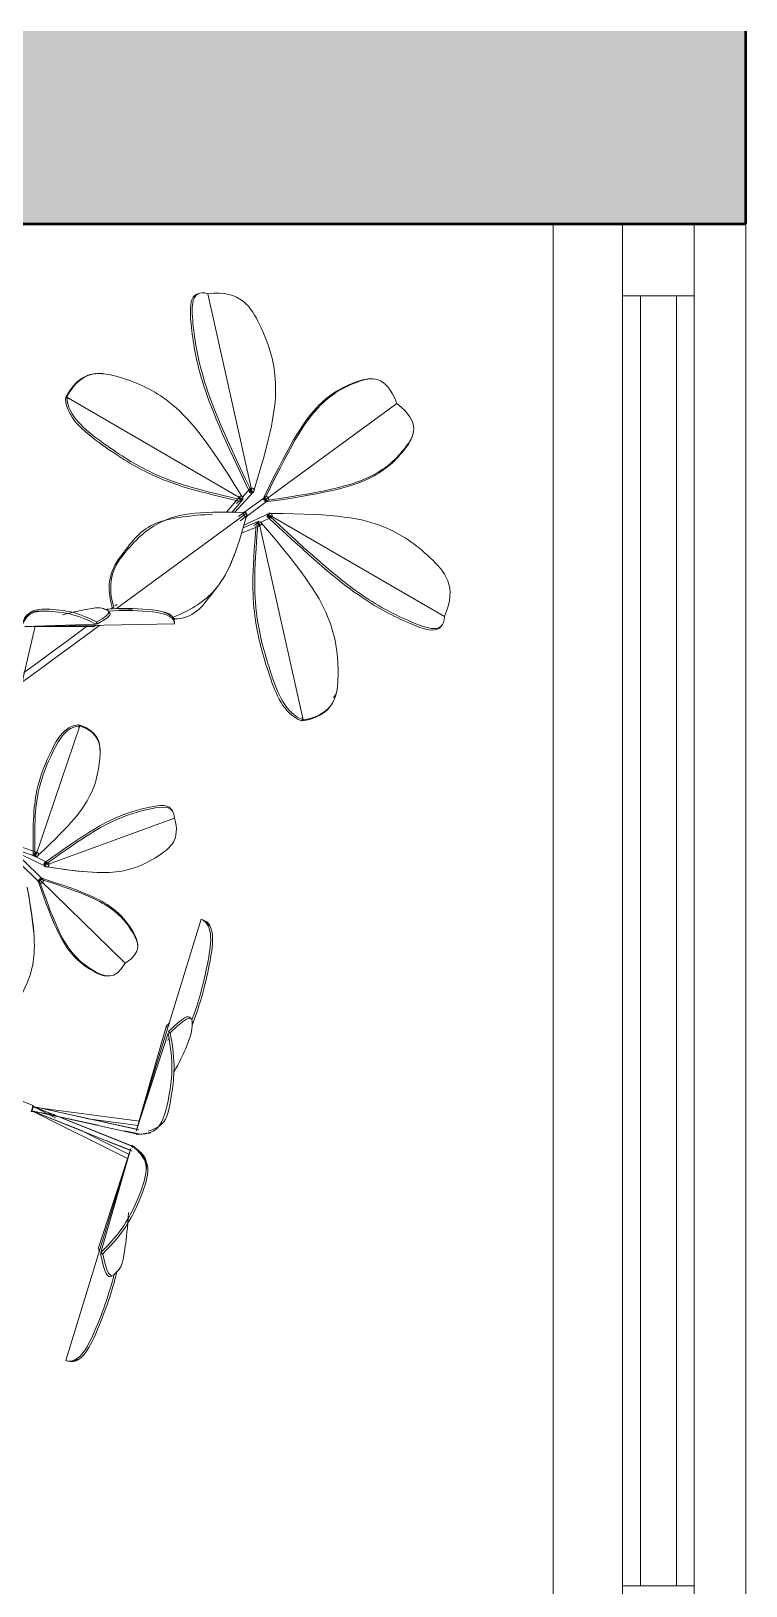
# Model space of a CAD drawing. Header units: inches. Extents: x -956 to 1409, y -1111 to 895.
# Drawn here: x -534.65 to -514.73, y -746.7 to -703.37 of the extents above; entities that cross this region are included whole.
import ezdxf

# ---------------------------------------------------------------- set-up
doc = ezdxf.new("R2010")
doc.units = ezdxf.units.IN
doc.header["$MEASUREMENT"] = 0
for name, color, linetype, lineweight in [('A-GLAZ-CURT', 52, 'Continuous', 9), ('A-GLAZ-CWMG', 51, 'Continuous', 9), ('A-WALL-PATT', 111, 'Continuous', 13), ('I-WALL', 2, 'Continuous', 13), ('L-PLNT', 71, 'Continuous', 9)]:
    doc.layers.add(name, color=color, linetype=linetype, lineweight=lineweight)

# ---------------------------------------------------------------- blocks, each defined once
blk = doc.blocks.new('System Panel - Glazed Centered-4079502-8TH FLOOR TELECOM UNDERFLOOR ROUTING PLAN')
at = {"layer": 'A-GLAZ-CURT', "color": 253, "lineweight": 13}
for p, q in [((17.977, 0.5), (-17.977, 0.5)), ((-17.977, 0.5), (-17.977, -0.5)), ((17.977, -0.5), (17.977, 0.5)), ((-17.977, -0.5), (17.977, -0.5))]:
    blk.add_line(p, q, dxfattribs=at)
blk = doc.blocks.new('Rectangular Mullion - 2_ x 2_ Office Front-3248395-8TH FLOOR TELECOM UNDERFLOOR ROUTING PLAN')
at = {"layer": 'A-GLAZ-CWMG', "color": 53}
for p, q in [((-518.165, -715.494), (-518.165, -746.697)), ((-516.165, -715.494), (-516.165, -746.697))]:
    blk.add_line(p, q, dxfattribs=at)
blk = doc.blocks.new('Rectangular Mullion - 2_ x 2_ Office Front-3574985-8TH FLOOR TELECOM UNDERFLOOR ROUTING PLAN')
at = {"layer": 'A-GLAZ-CWMG', "color": 133, "lineweight": 20}
for p, q in [((-2, 1), (0, 1)), ((-2, -1), (-2, 1)), ((0, 1), (0, -1)), ((0, -1), (-2, -1))]:
    blk.add_line(p, q, dxfattribs=at)
blk = doc.blocks.new('Rectangular Mullion - 2_ x 2_ Office Front-3574983-8TH FLOOR TELECOM UNDERFLOOR ROUTING PLAN')
at = {"layer": 'A-GLAZ-CWMG', "color": 133, "lineweight": 20}
for p, q in [((-1, 1), (1, 1)), ((-1, -1), (-1, 1)), ((1, 1), (1, -1)), ((1, -1), (-1, -1))]:
    blk.add_line(p, q, dxfattribs=at)
blk = doc.blocks.new('Rectangular Mullion - 2_ x 2_ Office Front-3248397-8TH FLOOR TELECOM UNDERFLOOR ROUTING PLAN')
at = {"layer": 'A-GLAZ-CWMG', "color": 53}
for p, q in [((-518.165, -710.744), (-518.165, -715.494)), ((-516.165, -710.744), (-516.165, -715.494))]:
    blk.add_line(p, q, dxfattribs=at)
blk = doc.blocks.new('Plant-Potted 2 - Plant-Potted 2-4433547-8TH FLOOR TELECOM UNDERFLOOR ROUTING PLAN')
at = {"layer": 'L-PLNT', "color": 53}
for p, q in [((11.121, 13.063), (11.069, 13.042)), ((11.38, 13.057), (12.616, 7.521)), ((8.316, 10.832), (8.293, 10.831)), ((15.941, 10.686), (15.896, 10.686)), ((7.447, 10.176), (7.411, 10.133)), ((7.447, 10.175), (12.35, 7.325)), ((7.509, 10.124), (7.462, 10.151)), ((16.644, 9.998), (12.976, 7.313)), ((12.976, 7.312), (16.644, 9.997)), ((17.074, 9.076), (17.088, 9.12)), ((12.256, 7.399), (11.895, 6.969)), ((12.119, 6.956), (12.646, 7.533)), ((12.35, 7.325), (12.248, 7.384)), ((12.561, 7.624), (12.336, 7.377)), ((12.977, 7.39), (12.384, 6.956)), ((12.52, 7.569), (12.571, 7.59)), ((12.554, 7.549), (12.565, 7.5)), ((12.565, 7.5), (12.617, 7.521)), ((12.616, 7.521), (12.59, 7.637)), ((12.608, 7.499), (12.592, 7.572)), ((12.616, 7.521), (12.608, 7.499)), ((12.654, 7.536), (12.662, 7.558)), ((12.95, 7.395), (12.995, 7.396)), ((12.976, 7.313), (13.052, 7.369)), ((13.053, 7.368), (12.976, 7.312)), ((11.621, 6.97), (11.576, 6.969)), ((12.05, 6.962), (12.343, 7.311)), ((12.25, 7.283), (12.179, 7.206)), ((12.373, 6.951), (12.233, 6.848)), ((12.264, 7.278), (12.3, 7.321)), ((12.311, 7.273), (12.347, 7.315)), ((12.315, 7.283), (12.351, 7.326)), ((12.409, 6.962), (12.364, 6.962)), ((13.086, 6.933), (12.384, 6.609)), ((12.453, 6.852), (13.051, 7.29)), ((12.985, 7.351), (12.931, 7.311)), ((12.931, 7.311), (12.976, 7.312)), ((12.976, 7.313), (12.961, 7.269)), ((12.961, 7.269), (13.016, 7.309)), ((13.061, 7.305), (13.047, 7.262)), ((13.114, 6.941), (13.09, 6.94)), ((12.448, 6.929), (8.83, 4.28)), ((8.832, 4.28), (12.448, 6.928)), ((12.282, 6.729), (12.447, 6.85)), ((12.318, 6.384), (12.841, 6.6)), ((12.782, 6.71), (12.359, 6.535)), ((12.371, 6.873), (12.448, 6.929)), ((12.448, 6.928), (12.372, 6.872)), ((12.455, 6.838), (12.469, 6.881)), ((12.65, 6.595), (12.728, 6.631)), ((12.779, 6.666), (12.727, 6.644)), ((12.788, 6.712), (12.736, 6.691)), ((12.799, 6.712), (12.747, 6.691)), ((12.798, 6.712), (14.034, 1.177)), ((12.824, 6.597), (12.798, 6.712)), ((12.842, 6.684), (13.147, 6.825)), ((13.066, 6.909), (13.03, 6.866)), ((13.03, 6.866), (13.101, 6.825)), ((13.107, 6.869), (13.042, 6.907)), ((13.065, 6.908), (17.969, 4.058)), ((13.167, 6.849), (13.065, 6.908)), ((13.117, 6.845), (13.081, 6.802)), ((12.224, 6.084), (12.238, 6.127)), ((8.845, 4.399), (8.796, 4.363)), ((8.258, 3.852), (8.279, 3.909)), ((8.278, 3.909), (8.302, 3.853)), ((8.653, 4.148), (8.629, 4.205)), ((8.726, 4.313), (8.67, 4.271)), ((10.45, 3.856), (10.448, 3.912)), ((10.449, 3.912), (10.449, 3.855)), ((6.109, 1.836), (6.563, 3.795)), ((6.275, 3.787), (8.258, 3.852)), ((6.289, 3.779), (6.483, 3.779)), ((6.511, 3.779), (8.204, 3.781)), ((6.514, 3.787), (10.45, 3.856)), ((8.302, 3.853), (8.258, 3.851)), ((17.861, 3.766), (17.897, 3.809)), ((14.915, 1.785), (14.923, 1.807)), ((7.806, 1.015), (6.573, -2.624)), ((7.806, 1.015), (7.762, 1.04)), ((7.785, 0.969), (7.806, 1.033)), ((7.806, 1.033), (7.806, 1.015)), ((13.983, 1.156), (14.034, 1.177)), ((14.016, 1.199), (14.004, 1.252)), ((8.374, 0.265), (8.374, 0.283)), ((10.443, -1.559), (6.834, -2.876)), ((10.4, -1.373), (10.373, -1.328)), ((6.62, -2.512), (6.12, -2.342)), ((6.146, -2.479), (6.566, -2.622)), ((6.171, -2.571), (6.857, -2.909)), ((6.922, -2.803), (6.463, -2.578)), ((6.51, -2.543), (6.555, -2.569)), ((6.517, -2.596), (6.563, -2.622)), ((6.529, -2.598), (6.574, -2.624)), ((6.573, -2.624), (6.612, -2.51)), ((6.106, -2.786), (6.691, -3.357)), ((6.778, -3.268), (6.198, -2.701)), ((6.883, -2.804), (6.807, -2.832)), ((6.807, -2.832), (6.834, -2.877)), ((6.834, -2.876), (6.946, -2.835)), ((6.864, -2.773), (6.891, -2.818)), ((6.874, -2.918), (6.892, -2.918)), ((6.657, -3.273), (6.702, -3.317)), ((6.698, -3.276), (6.657, -3.273)), ((6.706, -3.363), (6.665, -3.36)), ((6.738, -3.28), (6.693, -3.236)), ((6.693, -3.236), (6.697, -3.277)), ((9.075, -5.598), (6.698, -3.276)), ((6.698, -3.276), (6.772, -3.349)), ((6.698, -3.277), (9.074, -5.599)), ((6.772, -3.35), (6.698, -3.277)), ((6.781, -3.242), (6.785, -3.283)), ((8.574, -3.074), (8.592, -3.073)), ((11.187, -4.377), (9.43, -10.114)), ((11.181, -4.393), (11.187, -4.376)), ((11.187, -4.376), (11.241, -4.393)), ((11.24, -4.393), (11.187, -4.377)), ((6.54, -5.174), (6.541, -5.155)), ((9.421, -5.086), (9.417, -5.045)), ((8.529, -5.954), (8.57, -5.957)), ((10.227, -7.336), (9.451, -10.019)), ((10.913, -7.141), (10.865, -7.103)), ((10.27, -7.548), (9.382, -10.285)), ((10.202, -7.418), (10.214, -7.378)), ((10.214, -7.378), (10.258, -7.374)), ((10.277, -7.706), (10.262, -7.755)), ((10.33, -7.543), (10.27, -7.548)), ((10.283, -7.505), (10.33, -7.543)), ((6.454, -9.726), (6.469, -9.731)), ((6.454, -9.728), (6.469, -9.732)), ((6.492, -9.658), (6.469, -9.732)), ((6.469, -9.73), (7.094, -9.813)), ((6.469, -9.732), (6.469, -9.731)), ((6.473, -9.717), (9.152, -11.051)), ((6.473, -9.717), (9.417, -10.363)), ((6.473, -9.718), (8.316, -10.114)), ((6.474, -9.716), (7.906, -10.285)), ((6.474, -9.717), (9.271, -10.84)), ((6.478, -9.653), (6.492, -9.658)), ((6.515, -9.582), (6.493, -9.657)), ((6.515, -9.581), (6.5, -9.576)), ((6.5, -9.577), (6.515, -9.582)), ((6.5, -9.627), (6.515, -9.581)), ((9.472, -10.004), (6.506, -9.611)), ((7.134, -9.908), (6.51, -9.597)), ((9.308, -10.721), (6.51, -9.597)), ((9.303, -10.707), (6.51, -9.597)), ((9.454, -10.243), (6.51, -9.598)), ((7.994, -9.918), (6.51, -9.598)), ((6.515, -9.581), (6.515, -9.582)), ((7.976, -9.93), (9.434, -10.123)), ((9.402, -10.221), (8.119, -9.945)), ((9.186, -10.931), (7.827, -10.254)), ((9.052, -10.273), (9.413, -10.35)), ((9.375, -10.357), (9.436, -10.352)), ((9.381, -10.37), (9.441, -10.365)), ((9.449, -10.028), (9.384, -10.252)), ((9.386, -10.363), (9.447, -10.357)), ((9.578, -10.359), (9.639, -10.353)), ((9.219, -10.789), (8.33, -13.532)), ((9.235, -10.767), (8.398, -13.66)), ((8.561, -10.546), (9.222, -10.809)), ((9.247, -10.7), (9.293, -10.737)), ((9.324, -10.719), (9.277, -10.68)), ((9.277, -10.689), (9.324, -10.728)), ((9.328, -10.732), (9.281, -10.694)), ((9.329, -10.742), (9.282, -10.704)), ((9.343, -10.754), (9.296, -10.715)), ((9.437, -10.81), (9.389, -10.771)), ((9.178, -10.938), (7.422, -16.674)), ((8.343, -13.489), (8.35, -13.468)), ((8.446, -13.697), (8.385, -13.702)), ((8.398, -13.66), (8.446, -13.698)), ((8.644, -14.338), (8.705, -14.333)), ((7.476, -16.69), (7.421, -16.673)), ((7.422, -16.674), (7.476, -16.69))]:
    blk.add_line(p, q, dxfattribs=at)
at = {"layer": 'L-PLNT', "color": 53, "flags": 128}
for points in [[(12.297, 7.417), (12.291, 7.417), (12.287, 7.416), (12.282, 7.415), (12.279, 7.414), (12.275, 7.412), (12.272, 7.411), (12.27, 7.41), (12.268, 7.409), (12.266, 7.407), (12.264, 7.406), (12.262, 7.405)], [(12.567, 7.629), (12.569, 7.63), (12.57, 7.631), (12.571, 7.632), (12.573, 7.633), (12.574, 7.634), (12.575, 7.634), (12.576, 7.635), (12.577, 7.635), (12.578, 7.636), (12.579, 7.636), (12.58, 7.637)], [(12.662, 7.558), (12.66, 7.553), (12.658, 7.548), (12.655, 7.545), (12.653, 7.541), (12.651, 7.539), (12.649, 7.536), (12.647, 7.534), (12.645, 7.533), (12.643, 7.531), (12.641, 7.53), (12.64, 7.529)], [(12.978, 7.39), (12.981, 7.392), (12.984, 7.394), (12.987, 7.396), (12.991, 7.397), (12.994, 7.399), (12.998, 7.4), (13.001, 7.401), (13.004, 7.401), (13.008, 7.402), (13.011, 7.402), (13.014, 7.402)], [(12.336, 7.305), (12.338, 7.306), (12.339, 7.307), (12.341, 7.308), (12.342, 7.309), (12.343, 7.31), (12.344, 7.311), (12.344, 7.312), (12.345, 7.313), (12.346, 7.314), (12.347, 7.315), (12.347, 7.315)], [(12.373, 6.95), (12.376, 6.952), (12.38, 6.954), (12.383, 6.956), (12.386, 6.958), (12.39, 6.959), (12.393, 6.96), (12.397, 6.961), (12.4, 6.961), (12.403, 6.962), (12.407, 6.962), (12.409, 6.962)], [(13.051, 7.29), (13.054, 7.293), (13.057, 7.295), (13.059, 7.298), (13.062, 7.3), (13.064, 7.303), (13.066, 7.306), (13.068, 7.309), (13.07, 7.312), (13.071, 7.315), (13.072, 7.318), (13.073, 7.321)], [(13.114, 6.941), (13.109, 6.94), (13.104, 6.94), (13.099, 6.939), (13.096, 6.937), (13.092, 6.936), (13.09, 6.935), (13.087, 6.934), (13.085, 6.932), (13.083, 6.931), (13.081, 6.93), (13.079, 6.929)], [(12.446, 6.85), (12.449, 6.853), (12.452, 6.855), (12.455, 6.858), (12.457, 6.861), (12.46, 6.864), (12.462, 6.866), (12.464, 6.869), (12.465, 6.872), (12.467, 6.875), (12.468, 6.878), (12.469, 6.881)], [(12.775, 6.705), (12.777, 6.706), (12.778, 6.707), (12.779, 6.708), (12.781, 6.709), (12.782, 6.709), (12.783, 6.71), (12.784, 6.711), (12.785, 6.711), (12.786, 6.712), (12.787, 6.712), (12.788, 6.712)], [(12.87, 6.634), (12.868, 6.629), (12.865, 6.624), (12.863, 6.62), (12.861, 6.617), (12.859, 6.614), (12.857, 6.612), (12.855, 6.61), (12.853, 6.608), (12.851, 6.607), (12.849, 6.605), (12.848, 6.604)], [(13.154, 6.829), (13.155, 6.83), (13.156, 6.831), (13.158, 6.832), (13.159, 6.833), (13.16, 6.834), (13.161, 6.835), (13.162, 6.836), (13.162, 6.837), (13.163, 6.838), (13.164, 6.838), (13.164, 6.839)], [(8.369, 3.819), (7.545, 3.215), (7.215, 2.974), (6.964, 2.79), (6.746, 2.63), (6.542, 2.481), (6.34, 2.333), (6.183, 2.218)], [(7.999, 3.78), (7.434, 3.367), (7.105, 3.125), (6.853, 2.941), (6.635, 2.781), (6.431, 2.632), (6.251, 2.5)], [(6.655, -2.568), (6.655, -2.56), (6.654, -2.553), (6.652, -2.547), (6.65, -2.542), (6.648, -2.538), (6.646, -2.534), (6.644, -2.531), (6.642, -2.528), (6.64, -2.526), (6.638, -2.524), (6.636, -2.522)], [(6.55, -2.612), (6.552, -2.613), (6.553, -2.615), (6.554, -2.616), (6.556, -2.617), (6.557, -2.618), (6.558, -2.619), (6.559, -2.619), (6.56, -2.62), (6.561, -2.621), (6.562, -2.621), (6.563, -2.622)], [(6.892, -2.918), (6.884, -2.918), (6.877, -2.917), (6.871, -2.915), (6.866, -2.913), (6.862, -2.911), (6.858, -2.909), (6.855, -2.907), (6.852, -2.905), (6.85, -2.903), (6.848, -2.902), (6.846, -2.9)], [(6.934, -2.812), (6.935, -2.813), (6.937, -2.815), (6.938, -2.816), (6.939, -2.817), (6.94, -2.818), (6.941, -2.819), (6.941, -2.821), (6.942, -2.821), (6.943, -2.822), (6.943, -2.823), (6.944, -2.824)], [(6.692, -3.357), (6.695, -3.36), (6.698, -3.363), (6.702, -3.365), (6.706, -3.368), (6.71, -3.369), (6.713, -3.371), (6.717, -3.372), (6.721, -3.373), (6.724, -3.374), (6.728, -3.374), (6.731, -3.375)], [(6.778, -3.269), (6.781, -3.272), (6.784, -3.275), (6.787, -3.279), (6.789, -3.283), (6.791, -3.286), (6.792, -3.29), (6.794, -3.294), (6.795, -3.297), (6.796, -3.301), (6.796, -3.304), (6.797, -3.307)], [(6.505, -9.562), (6.111, -9.408), (5.744, -9.198), (5.089, -8.613), (4.53, -7.796), (4.173, -7.252)], [(9.417, -10.362), (9.42, -10.363), (9.422, -10.363), (9.424, -10.364), (9.426, -10.364), (9.428, -10.364), (9.43, -10.365), (9.433, -10.365), (9.435, -10.365), (9.437, -10.365), (9.439, -10.365), (9.441, -10.365)], [(9.324, -10.719), (9.323, -10.717), (9.321, -10.716), (9.319, -10.715), (9.317, -10.714), (9.315, -10.713), (9.313, -10.712), (9.311, -10.711), (9.309, -10.71), (9.307, -10.709), (9.305, -10.708), (9.303, -10.708)], [(9.328, -10.732), (9.327, -10.731), (9.325, -10.73), (9.323, -10.728), (9.321, -10.727), (9.319, -10.726), (9.317, -10.725), (9.315, -10.724), (9.313, -10.723), (9.311, -10.723), (9.309, -10.722), (9.307, -10.721)]]:
    blk.add_lwpolyline(points, dxfattribs=at)
at = {"layer": 'L-PLNT', "color": 53}
for centre, major_axis, ratio, start_param, end_param in [((12.299, 7.355), (-0.0025, 0.0625), 0.925546, 4.180463, 7.322056), ((12.3, 7.356), (-0.0478, 0.0403), 0.447818, 0.373589, 1.682586), ((12.299, 7.355), (-0.0025, 0.0625), 0.925546, 4.180463, 5.751259), ((12.552, 7.558), (-0.024, 0.0577), 0.447818, 1.197207, 2.768004), ((12.604, 7.579), (-0.0369, 0.0504), 0.75767, 1.143919, 2.617994), ((12.604, 7.579), (-0.0369, 0.0504), 0.75767, 1.165912, 2.617994), ((12.604, 7.579), (-0.0369, 0.0504), 0.75767, 0.151613, 0.261799), ((12.604, 7.579), (-0.024, 0.0577), 0.447818, 5.909596, 7.218593), ((12.604, 7.579), (-0.024, 0.0577), 0.447818, 1.197207, 2.768004), ((12.604, 7.579), (-0.024, 0.0577), 0.447818, 1.197207, 2.768004), ((12.603, 7.579), (-0.0588, 0.0212), 0.925546, 2.102722, 5.244315), ((12.603, 7.579), (-0.0588, 0.0212), 0.925546, 2.102722, 3.673519), ((12.595, 7.557), (-0.0588, 0.0212), 0.925546, 2.364522, 3.411719), ((12.969, 7.339), (-0.0007, 0.0625), 0.686682, 0.456125, 2.026922), ((13.014, 7.34), (-0.0369, 0.0504), 0.75767, 0, 1.570796), ((13.015, 7.34), (-0.0369, 0.0504), 0.75767, 6.021386, 7.853982), ((13.015, 7.34), (-0.0007, 0.0625), 0.686682, 0.456125, 2.026922), ((13.015, 7.34), (-0.0007, 0.0625), 0.686682, 5.168514, 8.310107), ((13.014, 7.341), (-0.0594, 0.0196), 0.686682, 1.114671, 4.256264), ((12.264, 7.313), (-0.0478, 0.0403), 0.447818, 1.944385, 3.515182), ((12.3, 7.356), (-0.0369, 0.0504), 0.75767, 2.356194, 3.665191), ((12.3, 7.355), (-0.0369, 0.0504), 0.75767, 2.356194, 3.665191), ((12.3, 7.356), (-0.0478, 0.0403), 0.447818, 1.944385, 3.515182), ((12.3, 7.356), (-0.0478, 0.0403), 0.447818, 1.944385, 3.515182), ((12.365, 6.899), (-0.0007, 0.0625), 0.686682, 6.215712, 6.283185), ((12.41, 6.9), (-0.0007, 0.0625), 0.686682, 5.168514, 8.310107), ((12.41, 6.9), (-0.0007, 0.0625), 0.686682, 5.168514, 6.739311), ((13, 7.297), (-0.0594, 0.0196), 0.686682, 1.114671, 2.685467), ((13.014, 7.341), (-0.0594, 0.0196), 0.686682, 1.114671, 2.685467), ((13.014, 7.341), (-0.0369, 0.0504), 0.75767, 1.832596, 2.879793), ((13.014, 7.34), (-0.0369, 0.0504), 0.75767, 1.832596, 2.879793), ((13.116, 6.878), (-0.0025, 0.0625), 0.925546, 5.751259, 7.322056), ((13.116, 6.878), (-0.0025, 0.0625), 0.925546, 4.180463, 7.322056), ((13.093, 6.877), (-0.0025, 0.0625), 0.925546, 5.751259, 6.536658), ((13.116, 6.879), (-0.0369, 0.0504), 0.75767, 5.497787, 6.021386), ((12.409, 6.901), (-0.0594, 0.0196), 0.686682, 1.114671, 4.256264), ((12.409, 6.901), (-0.0594, 0.0196), 0.686682, 2.685467, 4.256264), ((12.395, 6.858), (-0.0594, 0.0196), 0.686682, 3.141593, 3.209066), ((12.41, 6.9), (-0.0369, 0.0504), 0.75767, 3.665191, 4.45059), ((12.409, 6.901), (-0.0369, 0.0504), 0.75767, 3.665191, 4.18879), ((12.76, 6.633), (-0.024, 0.0577), 0.447818, 6.171396, 7.218593), ((12.811, 6.655), (-0.0369, 0.0504), 0.75767, 5.759587, 7.068583), ((12.812, 6.655), (-0.0369, 0.0504), 0.75767, 5.759587, 7.068583), ((12.812, 6.655), (-0.024, 0.0577), 0.447818, 5.909596, 7.480393), ((12.812, 6.655), (-0.024, 0.0577), 0.447818, 5.909596, 9.051189), ((12.811, 6.655), (-0.0588, 0.0212), 0.925546, 4.982516, 5.244315), ((12.811, 6.655), (-0.0588, 0.0212), 0.925546, 4.982516, 5.244315), ((12.811, 6.655), (-0.0588, 0.0212), 0.925546, 2.102722, 4.458917), ((12.811, 6.655), (-0.0588, 0.0212), 0.925546, 3.673519, 4.458917), ((13.081, 6.837), (-0.0478, 0.0403), 0.447818, 0.373589, 1.944385), ((13.093, 6.877), (-0.0025, 0.0625), 0.925546, 0.515272, 0.777071), ((13.116, 6.879), (-0.0369, 0.0504), 0.75767, 0.523599, 2.094395), ((13.117, 6.879), (-0.0369, 0.0504), 0.75767, 0.523599, 1.832596), ((13.117, 6.879), (-0.0478, 0.0403), 0.447818, 0.373589, 1.944385), ((13.117, 6.879), (-0.0478, 0.0403), 0.447818, 0.373589, 1.944385), ((13.117, 6.879), (-0.0478, 0.0403), 0.447818, 2.206185, 3.515182), ((13.116, 6.879), (-0.0369, 0.0504), 0.75767, 2.879793, 2.98998), ((6.513, 3.787), (0.0625, 0.0015), 0.430791, 2.86543, 3.12723), ((6.548, -2.541), (0.031, 0.0543), 0.548961, 2.172206, 3.219403), ((6.594, -2.567), (0.0437, 0.0447), 0.830597, 2.356194, 3.665191), ((6.593, -2.567), (0.0437, 0.0447), 0.830597, 2.356194, 3.51945), ((6.594, -2.567), (0.031, 0.0543), 0.548961, 1.910406, 3.481203), ((6.594, -2.567), (0.031, 0.0543), 0.548961, 0.33961, 3.481203), ((6.593, -2.567), (0.0437, 0.0447), 0.830597, 1.308997, 1.570796), ((6.594, -2.567), (0.0437, 0.0447), 0.830597, 1.308997, 1.570796), ((6.593, -2.567), (-0.0625, 0.0009), 0.956591, 1.271037, 4.41263), ((6.593, -2.567), (-0.0625, 0.0009), 0.956591, 1.271037, 2.841833), ((6.863, -2.812), (0.0536, 0.0322), 0.548961, 1.231186, 2.801983), ((6.872, -2.856), (-0.0023, 0.0625), 0.956591, 1.940136, 3.441352), ((6.89, -2.856), (0.0437, 0.0447), 0.830597, 1.308997, 2.696687), ((6.89, -2.856), (0.0437, 0.0447), 0.830597, 1.308997, 2.617994), ((6.89, -2.856), (0.0536, 0.0322), 0.548961, 1.231186, 2.801983), ((6.89, -2.856), (0.0536, 0.0322), 0.548961, 1.231186, 2.801983), ((6.89, -2.855), (-0.0023, 0.0625), 0.956591, 1.870556, 5.012148), ((6.89, -2.855), (-0.0023, 0.0625), 0.956591, 1.870556, 3.441352), ((6.89, -2.855), (0.0437, 0.0447), 0.830597, 2.617994, 2.708197), ((6.89, -2.856), (0.0536, 0.0322), 0.548961, 5.943575, 7.252572), ((6.89, -2.856), (0.0437, 0.0447), 0.830597, 0.261799, 0.265743), ((6.694, -3.309), (0.0048, 0.0623), 0.752776, 1.00836, 2.579156), ((6.735, -3.313), (0.0437, 0.0447), 0.830597, 0, 3.141593), ((6.735, -3.312), (0.0437, 0.0447), 0.830597, 1.570796, 3.141593), ((6.735, -3.312), (0.0048, 0.0623), 0.752776, 1.00836, 2.579156), ((6.735, -3.312), (0.0048, 0.0623), 0.752776, 1.00836, 2.579156), ((6.73, -3.272), (0.0622, 0.0062), 0.752776, 0.562437, 2.133233), ((6.735, -3.313), (0.0437, 0.0447), 0.830597, 0, 1.570796), ((6.735, -3.313), (0.0622, 0.0062), 0.752776, 0.562437, 2.133233), ((6.735, -3.313), (0.0622, 0.0062), 0.752776, 0.562437, 2.133233), ((6.735, -3.312), (0.0048, 0.0623), 0.752776, 2.840955, 4.149952), ((6.735, -3.313), (0.0622, 0.0062), 0.752776, 5.274826, 6.583823), ((6.477, -9.652), (0.0274, 0.0896), 0.009218, 3.390227, 6.008221), ((6.488, -9.671), (0.0183, 0.0598), 0.009218, 3.143129, 4.699224), ((6.488, -9.671), (0.0183, 0.0598), 0.009218, 1.81943, 3.128427), ((6.491, -9.658), (0.0183, 0.0598), 0.009218, 3.142379, 3.390227), ((6.492, -9.657), (0.0183, 0.0598), 0.009218, 2.604828, 2.866628), ((6.492, -9.656), (0.0183, 0.0598), 0.009218, 2.604828, 2.866628), ((6.491, -9.658), (0.0183, 0.0598), 0.009218, 2.08123, 2.604828), ((6.492, -9.657), (0.0183, 0.0598), 0.009218, 3.652026, 6.27002), ((6.492, -9.657), (0.0183, 0.0598), 0.009218, 3.652026, 5.746421), ((6.491, -9.658), (0.0183, 0.0598), 0.009218, 3.652026, 5.746421), ((6.492, -9.657), (0.0183, 0.0598), 0.009218, 3.652026, 4.699224), ((6.492, -9.657), (0.0183, 0.0598), 0.009218, 2.08123, 2.343029), ((6.492, -9.657), (0.0183, 0.0598), 0.009218, 2.08123, 2.343029), ((6.492, -9.657), (0.0183, 0.0598), 0.009218, 2.08123, 2.343029), ((6.492, -9.656), (0.0183, 0.0598), 0.009218, 3.913825, 4.175625), ((6.492, -9.656), (0.0183, 0.0598), 0.009218, 4.699224, 6.27002), ((6.492, -9.657), (0.0183, 0.0598), 0.009218, 4.699224, 6.27002), ((6.491, -9.658), (0.0183, 0.0598), 0.009218, 0.000787, 1.034032), ((6.488, -9.671), (0.0183, 0.0598), 0.009218, 0.001536, 0.772233), ((6.477, -9.652), (0.0274, 0.0896), 0.009218, 0.248634, 0.510433), ((6.492, -9.657), (0.0183, 0.0598), 0.009218, 6.281649, 7.317217), ((6.492, -9.657), (0.0183, 0.0598), 0.009218, 6.282401, 7.317217), ((6.492, -9.656), (0.0183, 0.0598), 0.009218, 0.510433, 1.034032), ((6.492, -9.657), (0.0183, 0.0598), 0.009218, 0.510433, 1.034032), ((6.488, -9.671), (0.0183, 0.0598), 0.009218, 5.484622, 6.27002), ((6.492, -9.657), (0.0183, 0.0598), 0.009218, 0.00075, 0.510433), ((6.491, -9.658), (0.0183, 0.0598), 0.009218, 5.746421, 6.27002), ((6.492, -9.657), (0.0183, 0.0598), 0.009218, 5.746421, 6.27002), ((6.492, -9.656), (0.0183, 0.0598), 0.009218, 6.282434, 6.793619), ((9.37, -10.295), (-0.0052, 0.0623), 0.207746, 2.068884, 2.330684), ((9.375, -10.308), (-0.0056, 0.0622), 0.214818, 2.036843, 3.607639), ((9.37, -10.295), (-0.0052, 0.0623), 0.207746, 2.592483, 3.639681), ((9.436, -10.302), (0.0183, 0.0598), 0.009218, 2.866628, 3.128427), ((9.436, -10.302), (0.0183, 0.0598), 0.009218, 3.141593, 3.390227), ((9.436, -10.303), (0.0183, 0.0598), 0.009218, 2.866628, 3.128427), ((9.436, -10.303), (0.0183, 0.0598), 0.009218, 3.142342, 3.390227), ((9.449, -10.054), (0.0179, 0.0599), 0.430918, 3.127004, 3.388803), ((9.436, -10.302), (-0.0056, 0.0622), 0.214818, 2.822241, 3.34584), ((9.436, -10.302), (-0.0056, 0.0622), 0.214818, 2.822241, 3.34584), ((9.237, -10.729), (0.0394, 0.0485), 0.198109, 5.810038, 7.380834), ((9.242, -10.743), (0.0392, 0.0486), 0.224454, 5.792121, 7.362918), ((9.285, -10.767), (0.0183, 0.0598), 0.009218, 5.484622, 6.27002), ((9.285, -10.767), (0.0183, 0.0598), 0.009218, 5.484622, 6.27002), ((9.285, -10.767), (0.0183, 0.0598), 0.009218, 0, 0.772233), ((9.285, -10.767), (0.0183, 0.0598), 0.009218, 0.510433, 0.772233), ((9.285, -10.767), (0.0183, 0.0598), 0.009218, 6.282434, 6.793619), ((9.285, -10.767), (0.0394, 0.0485), 0.198109, 5.810038, 7.119035), ((9.285, -10.767), (0.0394, 0.0485), 0.198109, 5.548238, 7.119035), ((9.289, -10.781), (0.0183, 0.0598), 0.009218, 5.746421, 6.27002), ((9.289, -10.781), (0.0183, 0.0598), 0.009218, 0, 0.510433), ((9.289, -10.78), (0.0183, 0.0598), 0.009218, 6.282401, 6.793619), ((9.289, -10.78), (0.0183, 0.0598), 0.009218, 5.746421, 6.27002), ((9.289, -10.781), (0.0392, 0.0486), 0.224454, 5.792121, 6.839319), ((9.289, -10.781), (0.0392, 0.0486), 0.224454, 5.792121, 6.839319), ((9.16, -10.997), (0.0179, 0.0599), 0.430918, 6.006797, 6.268596)]:
    blk.add_ellipse(centre, major_axis=major_axis, ratio=ratio, start_param=start_param, end_param=end_param, dxfattribs=at)
for points, knots in [([(12.52, 7.569), (11.673, 9.334), (11.133, 10.719), (10.905, 12.019), (10.85, 13.009), (11.121, 13.057)], [-0.1185958, -0.1185958, -0.1185958, -0.1185958, -0.0735104, -0.0342637, -0.0058844, -0.0058844, -0.0058844, -0.0058844]), ([(11.381, 13.057), (10.893, 13.204), (10.945, 12.108), (11.184, 10.741), (11.725, 9.356), (12.571, 7.59)], [0, 0, 0, 0, 0.0342637, 0.0735104, 0.1185958, 0.1185958, 0.1185958, 0.1185958]), ([(12.664, 7.588), (13.211, 9.327), (13.383, 10.698), (12.941, 12.07), (12.295, 13.177), (11.38, 13.057)], [0, 0, 0, 0, 0.0450854, 0.0843321, 0.1185958, 0.1185958, 0.1185958, 0.1185958]), ([(12.326, 7.41), (11.314, 9.054), (10.369, 10.143), (9.078, 10.74), (7.872, 10.99), (7.447, 10.176)], [0, 0, 0, 0, 0.0450854, 0.0843321, 0.1185805, 0.1185805, 0.1185805, 0.1185805]), ([(12.95, 7.395), (13.719, 9.005), (14.431, 10.062), (15.229, 10.521), (15.817, 10.699), (15.968, 10.682)], [-0.11859579, -0.11859579, -0.11859579, -0.11859579, -0.07351042, -0.03426369, -0.02046254, -0.02046254, -0.02046254, -0.02046254]), ([(16.644, 9.997), (16.338, 10.827), (15.441, 10.617), (14.476, 10.063), (13.764, 9.005), (12.995, 7.396)], [0, 0, 0, 0, 0.0342637, 0.0735104, 0.1185958, 0.1185958, 0.1185958, 0.1185958]), ([(12.264, 7.278), (10.856, 7.586), (9.709, 7.991), (8.475, 8.783), (7.437, 9.604), (7.411, 10.133)], [-0.1185958, -0.1185958, -0.1185958, -0.1185958, -0.0735104, -0.0342637, 0, 0, 0, 0]), ([(7.447, 10.176), (7.473, 9.646), (8.511, 8.825), (9.745, 8.034), (10.892, 7.629), (12.3, 7.321)], [0, 0, 0, 0, 0.0342637, 0.0735104, 0.1185958, 0.1185958, 0.1185958, 0.1185958]), ([(13.061, 7.305), (14.828, 7.552), (16.051, 7.912), (16.871, 8.664), (17.342, 9.456), (16.644, 9.998)], [0, 0, 0, 0, 0.0450854, 0.0843321, 0.1185958, 0.1185958, 0.1185958, 0.1185958]), ([(17.092, 9.147), (17.063, 8.997), (16.715, 8.491), (16.037, 7.869), (14.814, 7.509), (13.047, 7.262)], [-0.09813325, -0.09813325, -0.09813325, -0.09813325, -0.08433211, -0.04508537, 0, 0, 0, 0]), ([(12.391, 6.956), (11.038, 7.013), (10.028, 6.808), (9.152, 6.015), (8.508, 5.103), (8.768, 4.279)], [0, 0, 0, 0, 0.0450854, 0.0843321, 0.1180914, 0.1180914, 0.1180914, 0.1180914]), ([(17.969, 4.058), (18.36, 4.893), (17.5, 5.844), (16.326, 6.679), (14.967, 6.929), (13.144, 6.933)], [0, 0, 0, 0, 0.0342637, 0.0735104, 0.1185958, 0.1185958, 0.1185958, 0.1185958]), ([(8.724, 4.276), (8.462, 5.101), (9.147, 6.005), (9.725, 6.747), (10.92, 6.877), (11.509, 6.913)], [-0.1181318, -0.1181318, -0.1181318, -0.1181318, -0.0843321, -0.0450854, -0.0141138, -0.0141138, -0.0141138, -0.0141138]), ([(10.421, 4.047), (10.879, 4.235), (11.604, 4.661), (12.103, 5.559), (12.457, 6.865)], [0.03459044, 0.03459044, 0.03459044, 0.03459044, 0.07351042, 0.11859579, 0.11859579, 0.11859579, 0.11859579]), ([(13.983, 1.156), (13.486, 1.341), (13.017, 2.578), (12.635, 3.993), (12.595, 5.209), (12.727, 6.644)], [-0.1185958, -0.1185958, -0.1185958, -0.1185958, -0.0843321, -0.0450854, 0, 0, 0, 0]), ([(12.779, 6.666), (12.647, 5.23), (12.687, 4.015), (13.069, 2.599), (13.538, 1.362), (14.035, 1.177)], [0, 0, 0, 0, 0.0450854, 0.0843321, 0.1185958, 0.1185958, 0.1185958, 0.1185958]), ([(14.035, 1.177), (14.94, 1.336), (15.065, 2.561), (14.886, 3.973), (14.133, 5.202), (12.872, 6.664)], [0.0000139, 0.0000139, 0.0000139, 0.0000139, 0.0342637, 0.0735104, 0.1185958, 0.1185958, 0.1185958, 0.1185958]), ([(17.89, 3.811), (17.763, 3.567), (16.836, 3.918), (15.666, 4.528), (14.509, 5.462), (13.081, 6.802)], [-0.1127114, -0.1127114, -0.1127114, -0.1127114, -0.0843321, -0.0450854, 0, 0, 0, 0]), ([(13.117, 6.845), (14.545, 5.504), (15.702, 4.571), (16.933, 3.929), (17.962, 3.549), (17.969, 4.059)], [0, 0, 0, 0, 0.0450854, 0.0843321, 0.1185958, 0.1185958, 0.1185958, 0.1185958]), ([(12.116, 5.776), (11.905, 5.214), (11.425, 4.63), (10.971, 3.979), (10.422, 3.998)], [-0.10377132, -0.10377132, -0.10377132, -0.10377132, -0.07351042, -0.03489469, -0.03489469, -0.03489469, -0.03489469]), ([(8.28, 3.91), (8.753, 4.178), (8.477, 4.262), (8.365, 4.353), (7.594, 4.174), (7.323, 4.109)], [0.00002881, 0.00002881, 0.00002881, 0.00002881, 0.03426369, 0.07351042, 0.0929675, 0.0929675, 0.0929675, 0.0929675]), ([(8.258, 3.852), (7.763, 4.109), (7.124, 4.206), (6.539, 4.228), (6.305, 4.084), (6.197, 3.812)], [-0.1185958, -0.1185958, -0.1185958, -0.1185958, -0.0843321, -0.0450854, 0, 0, 0, 0]), ([(6.792, 4.208), (6.703, 4.212), (6.439, 4.203), (6.282, 4.108), (6.206, 3.86)], [0.05541136, 0.05541136, 0.05541136, 0.05541136, 0.07351042, 0.11859579, 0.11859579, 0.11859579, 0.11859579]), ([(6.218, 3.869), (6.327, 4.141), (6.56, 4.285), (7.146, 4.263), (7.784, 4.166), (8.278, 3.91)], [0, 0, 0, 0, 0.0450854, 0.0843321, 0.1185714, 0.1185714, 0.1185714, 0.1185714]), ([(8.514, 4.26), (8.545, 4.262), (8.959, 4.296), (9.605, 4.281), (10.441, 4.18), (10.448, 3.912)], [0.04194443, 0.04194443, 0.04194443, 0.04194443, 0.04508537, 0.08433211, 0.11859579, 0.11859579, 0.11859579, 0.11859579]), ([(10.45, 3.856), (10.442, 4.124), (9.612, 4.224), (8.996, 4.239), (8.622, 4.212)], [-0.11859579, -0.11859579, -0.11859579, -0.11859579, -0.08433211, -0.04560067, -0.04560067, -0.04560067, -0.04560067]), ([(6.51, -2.543), (6.489, -1.514), (6.587, -0.672), (6.953, 0.24), (7.376, 1.011), (7.762, 1.04)], [-0.1185958, -0.1185958, -0.1185958, -0.1185958, -0.0735104, -0.0342637, 0, 0, 0, 0]), ([(7.807, 1.015), (7.421, 0.985), (6.999, 0.214), (6.632, -0.698), (6.535, -1.54), (6.555, -2.569)], [0, 0, 0, 0, 0.0342637, 0.0735104, 0.1185958, 0.1185958, 0.1185958, 0.1185958]), ([(6.652, -2.586), (7.59, -1.717), (8.174, -0.957), (8.392, -0.02), (8.395, 0.821), (7.806, 1.015)], [0, 0, 0, 0, 0.0450854, 0.0843321, 0.1185958, 0.1185958, 0.1185958, 0.1185958]), ([(6.864, -2.773), (7.917, -2.017), (8.768, -1.517), (9.63, -1.258), (10.318, -1.151), (10.396, -1.377)], [-0.1185958, -0.1185958, -0.1185958, -0.1185958, -0.0735104, -0.0342637, -0.0049415, -0.0049415, -0.0049415, -0.0049415]), ([(10.443, -1.56), (10.445, -1.181), (9.695, -1.291), (8.795, -1.562), (7.944, -2.062), (6.891, -2.818)], [0, 0, 0, 0, 0.0342637, 0.0735104, 0.1185958, 0.1185958, 0.1185958, 0.1185958]), ([(6.91, -2.914), (8.145, -3.112), (9.089, -3.098), (9.961, -2.679), (10.631, -2.15), (10.443, -1.559)], [0, 0, 0, 0, 0.0450854, 0.0843321, 0.1185958, 0.1185958, 0.1185958, 0.1185958]), ([(8.529, -5.954), (8.415, -5.945), (8.008, -5.742), (7.478, -5.324), (7.066, -4.527), (6.665, -3.36)], [-0.09851961, -0.09851961, -0.09851961, -0.09851961, -0.08433211, -0.04508537, 0, 0, 0, 0]), ([(6.706, -3.363), (7.107, -4.53), (7.519, -5.327), (8.157, -5.83), (8.779, -6.098), (9.075, -5.598)], [0, 0, 0, 0, 0.0450854, 0.0843321, 0.1185958, 0.1185958, 0.1185958, 0.1185958]), ([(6.781, -3.242), (7.957, -3.616), (8.762, -4.009), (9.193, -4.529), (9.405, -4.932), (9.417, -5.045)], [-0.11859579, -0.11859579, -0.11859579, -0.11859579, -0.07351042, -0.03426369, -0.02007618, -0.02007618, -0.02007618, -0.02007618]), ([(9.074, -5.599), (9.567, -5.292), (9.284, -4.676), (8.767, -4.05), (7.961, -3.657), (6.785, -3.283)], [0, 0, 0, 0, 0.0342637, 0.0735104, 0.1185958, 0.1185958, 0.1185958, 0.1185958]), ([(5.07, -7.059), (5.665, -7.233), (6.178, -6.551), (6.577, -5.67), (6.569, -4.726), (6.343, -3.495)], [0, 0, 0, 0, 0.0342637, 0.0735104, 0.1185958, 0.1185958, 0.1185958, 0.1185958]), ([(10.935, -7.183), (11.125, -6.666), (11.36, -5.769), (11.564, -4.526), (11.187, -4.377)], [-0.07234163, -0.07234163, -0.07234163, -0.07234163, -0.03426369, 0, 0, 0, 0]), ([(11.241, -4.393), (11.618, -4.542), (11.411, -5.806), (11.165, -6.734), (10.952, -7.298), (10.942, -7.323)], [0, 0, 0, 0, 0.03426369, 0.07351042, 0.07536106, 0.07536106, 0.07536106, 0.07536106]), ([(10.432, -8.638), (10.592, -8.348), (10.868, -7.781), (10.98, -7.294), (10.919, -6.959), (10.33, -7.543)], [0.02483352, 0.02483352, 0.02483352, 0.02483352, 0.04508537, 0.08433211, 0.1185893, 0.1185893, 0.1185893, 0.1185893]), ([(9.386, -10.363), (9.812, -10.378), (10.108, -10.142), (10.312, -9.322), (10.432, -8.384), (10.27, -7.548)], [-0.1185958, -0.1185958, -0.1185958, -0.1185958, -0.0735104, -0.0342637, 0, 0, 0, 0]), ([(10.331, -7.544), (10.493, -8.379), (10.358, -9.308), (10.248, -10.063), (9.889, -10.228), (9.716, -10.282)], [0.0000142, 0.0000142, 0.0000142, 0.0000142, 0.0342637, 0.0735104, 0.1035398, 0.1035398, 0.1035398, 0.1035398]), ([(8.398, -13.66), (8.998, -13.068), (9.431, -12.2), (9.731, -11.376), (9.628, -10.979), (9.282, -10.704)], [-0.1185958, -0.1185958, -0.1185958, -0.1185958, -0.0843321, -0.0450854, 0, 0, 0, 0]), ([(9.329, -10.742), (9.675, -11.017), (9.778, -11.414), (9.478, -12.239), (9.045, -13.106), (8.447, -13.697)], [0, 0, 0, 0, 0.0450854, 0.0843321, 0.1185766, 0.1185766, 0.1185766, 0.1185766]), ([(8.446, -13.698), (8.61, -14.5), (8.859, -14.106), (9.005, -14.108), (9.075, -13.468), (9.076, -13.458)], [0.0000161, 0.0000161, 0.0000161, 0.0000161, 0.03426369, 0.07351042, 0.07412237, 0.07412237, 0.07412237, 0.07412237]), ([(8.847, -14.179), (8.845, -14.188), (8.708, -14.756), (8.398, -15.646), (7.865, -16.8), (7.476, -16.69)], [0.04447342, 0.04447342, 0.04447342, 0.04447342, 0.04508537, 0.08433211, 0.11859579, 0.11859579, 0.11859579, 0.11859579]), ([(7.422, -16.674), (7.811, -16.784), (8.325, -15.67), (8.629, -14.81), (8.759, -14.299)], [-0.11859579, -0.11859579, -0.11859579, -0.11859579, -0.08433211, -0.04769067, -0.04769067, -0.04769067, -0.04769067])]:
    blk.add_open_spline(points, degree=3, knots=knots, dxfattribs=at)
for points in [[(8.293, 10.831), (8.352, 10.833), (8.412, 10.829), (8.472, 10.821)], [(7.423, 10.174), (7.668, 10.644), (7.959, 10.805), (8.252, 10.829)], [(11.929, 6.968), (11.943, 6.968), (11.957, 6.967), (11.972, 6.967)], [(8.64, 4.165), (8.686, 4.125), (8.644, 4.046), (8.302, 3.853)], [(9.255, 4.266), (9.125, 4.27), (9.021, 4.279), (8.897, 4.277)], [(10.449, 3.912), (10.436, 4.056), (10.308, 4.133), (10.138, 4.178)], [(8.204, 3.781), (8.227, 3.795), (8.249, 3.807), (8.27, 3.82)], [(14.9, 1.747), (14.789, 1.475), (14.548, 1.246), (14.026, 1.155)], [(14.962, 1.958), (14.95, 1.899), (14.921, 1.848), (14.88, 1.801)], [(7.806, 1.033), (8.297, 0.872), (8.378, 0.573), (8.374, 0.283)], [(8.149, -3.067), (7.835, -3.049), (7.433, -3.002), (6.892, -2.915)], [(6.343, -3.477), (6.442, -4.017), (6.499, -4.417), (6.524, -4.731)], [(11.454, -4.602), (11.415, -4.502), (11.347, -4.429), (11.241, -4.393)], [(10.308, -7.259), (10.282, -7.283), (10.255, -7.308), (10.227, -7.336)], [(10.283, -7.505), (10.708, -7.083), (10.841, -7.047), (10.881, -7.122)], [(9.788, -10.328), (9.744, -10.34), (9.688, -10.345), (9.629, -10.348)], [(9.277, -10.689), (9.313, -10.713), (9.345, -10.736), (9.375, -10.759)], [(9.659, -11.37), (9.698, -11.127), (9.647, -10.941), (9.324, -10.728)], [(9.077, -13.468), (9.108, -13.304), (9.139, -12.952), (9.17, -12.545)], [(8.33, -13.532), (8.338, -13.571), (8.346, -13.608), (8.354, -13.642)], [(8.675, -14.327), (8.597, -14.376), (8.503, -14.281), (8.385, -13.702)], [(7.476, -16.69), (7.577, -16.713), (7.67, -16.69), (7.754, -16.636)]]:
    blk.add_open_spline(points, degree=3, dxfattribs=at)
blk = doc.blocks.new('18433_1 - AEO NY - CENTRAL_rvt-1-8TH FLOOR TELECOM UNDERFLOOR ROUTING PLAN')
at = {"layer": 'A-WALL-PATT', "lineweight": 5}
h = blk.add_hatch(color=9, dxfattribs=at)
h.paths.add_polyline_path([(-514.727, -1039.869), (-514.727, -1026.119), (-520.102, -1026.119), (-520.102, -1039.869)], flags=0)
h.paths.add_polyline_path([(-514.727, -910.869), (-514.727, -905.494), (-520.102, -905.494), (-520.102, -910.869)], flags=0)
h.paths.add_polyline_path([(-517.498, -708.744), (-514.727, -708.744), (-514.727, -703.369), (-520.102, -703.369), (-520.102, -708.744)], flags=0)
h.paths.add_polyline_path([(-514.727, -585.369), (-514.727, -555.619), (-520.102, -555.619), (-520.102, -585.369)], flags=0)
at = {"layer": 'A-WALL-PATT'}
blk.add_hatch(color=253, dxfattribs=at).paths.add_polyline_path([(-572.745, -708.744), (-520.102, -708.744), (-520.102, -703.369), (-687.602, -703.369), (-687.602, -708.744), (-616.942, -708.744)], flags=0)
at = {"layer": 'I-WALL', "color": 213, "lineweight": 50}
for p, q in [((-514.727, -708.744), (-514.727, -703.369)), ((-687.602, -708.744), (-520.102, -708.744)), ((-520.102, -708.744), (-514.727, -708.744))]:
    blk.add_line(p, q, dxfattribs=at)
at = {"layer": 'I-WALL', "color": 253}
for p, q in [((-520.102, -905.494), (-520.102, -708.744)), ((-514.727, -708.744), (-514.727, -905.494))]:
    blk.add_line(p, q, dxfattribs=at)
at = {"color": 53, "lineweight": 9, "extrusion": (0, 0, -1), "rotation": 90.00000000000007}
for name, p in [('Rectangular Mullion - 2_ x 2_ Office Front-3574985-8TH FLOOR TELECOM UNDERFLOOR ROUTING PLAN', (517.165, -708.744)), ('Rectangular Mullion - 2_ x 2_ Office Front-3574983-8TH FLOOR TELECOM UNDERFLOOR ROUTING PLAN', (517.165, -747.697))]:
    blk.add_blockref(name, p, dxfattribs=at)
at = {"color": 53, "lineweight": 9}
for name, p in [('Plant-Potted 2 - Plant-Potted 2-4433547-8TH FLOOR TELECOM UNDERFLOOR ROUTING PLAN', (-541.102, -723.744)), ('Rectangular Mullion - 2_ x 2_ Office Front-3248397-8TH FLOOR TELECOM UNDERFLOOR ROUTING PLAN', (0, 0)), ('Rectangular Mullion - 2_ x 2_ Office Front-3248395-8TH FLOOR TELECOM UNDERFLOOR ROUTING PLAN', (0, 0))]:
    blk.add_blockref(name, p, dxfattribs=at)
at = {"color": 53, "lineweight": 9, "rotation": 89.99999999999993}
blk.add_blockref('System Panel - Glazed Centered-4079502-8TH FLOOR TELECOM UNDERFLOOR ROUTING PLAN', (-517.165, -728.721), dxfattribs=at)

msp = doc.modelspace()

# ---------------------------------------------------------------- block references
at = {"lineweight": 5}
msp.add_blockref('18433_1 - AEO NY - CENTRAL_rvt-1-8TH FLOOR TELECOM UNDERFLOOR ROUTING PLAN', (0, 0), dxfattribs=at)

doc.saveas('drawing.dxf')
